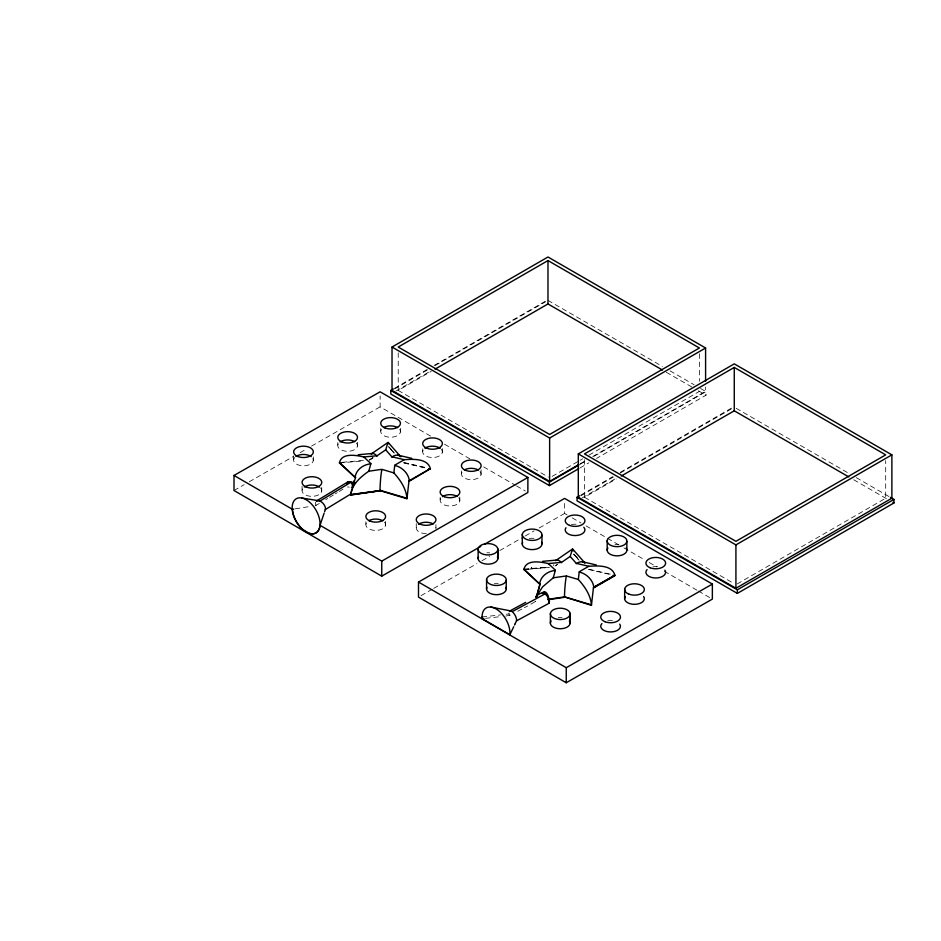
<?xml version="1.0" encoding="UTF-8"?>
<svg xmlns="http://www.w3.org/2000/svg" width="941" height="941" viewBox="0 0 941 941"><rect width="100%" height="100%" fill="white"/><g stroke="black" fill="none" stroke-linecap="round" stroke-linejoin="round"><path stroke-width="0.71" stroke-dasharray="4.71 3.53" d="M430.625 436.13L380.117 406.841L380.14 395.902M535.229 601.487L535.347 601.099A4.87 3.858 -23.6 0 0 535.641 601.381L535.688 601.428M567.129 514.915L564.6 513.445L564.624 501.141M313.282 460.608L313.306 456.82M321.716 491.143L321.74 487.356M357.439 446.093L357.462 442.305M385.539 525.219L385.563 521.432M400.395 432.037L400.419 428.249M435.942 524.619L435.918 528.407A9.857 5.681 0.1 0 0 435.236 525.807M442.341 452.327L442.364 448.539M459.808 500.8L459.82 497.013M481.074 474.464L481.11 469.418M531.124 568.517L531.83 567.552A2.153 1.341 -77.4 0 0 531.1 568.552L531.783 567.564M369.319 459.902L372.954 457.397M369.319 460.278L372.954 457.785M370.531 459.549L372.954 457.879M555.014 566.047L557.437 564.388L555.014 566.153M315.129 505.693L319.987 503.188M325.739 499.683L327.656 498.507M329.573 497.33L333.408 494.99M335.325 493.813L337.254 492.649M339.172 491.473L343.006 489.132M394.644 388.245L427.743 369.131M434.107 365.461L546.145 300.779M394.561 388.951L427.532 369.919M435.13 365.531L545.451 301.838M395.914 391.08L429.014 371.966M398.219 352.828L398.219 390.421L431.213 371.366M552.179 476.381L578.833 460.996M580.103 460.255L582.644 458.796M588.984 455.126L699.41 391.374M580.068 463.854L585.137 460.925M592.748 456.526L705.597 391.374L705.597 387.033M579.985 464.372L586.349 460.702M593.983 456.291L706.021 391.609L706.021 395.185L596.535 458.396M579.985 467.948L588.901 462.807M580.868 495.06L612.697 476.687M620.331 472.276L732.369 407.594M580.844 495.801L613.814 476.769M620.154 473.111L732.992 407.959M582.138 497.895L616.52 478.052M584.502 459.679L584.502 497.271L616.226 478.945M737.191 583.961L885.693 498.224L885.693 460.643M234.003 490.496L244.166 484.674M249.247 481.768L293.721 456.303M300.073 452.668L306.425 449.033M311.506 446.116L380.117 406.841M421.027 595.641L432.46 589.101M433.73 588.372L476.934 563.635M482.015 560.73L489.638 556.366M499.8 550.544L523.937 536.723M525.207 535.994L534.112 530.9M539.193 527.995L564.6 513.445M505.776 616.096L511.257 614.826M517.797 611.274L522.714 608.615M524.349 607.721L527.619 605.945M530.889 604.181L535.229 601.593M295.274 508.822L310.33 506.434M482.039 616.978L500.541 614.908M506.234 614.261L509.081 613.944A6.199 2.576 59 0 0 509.599 615.708M485.532 618.308L501.071 616.59M342.301 462.302L363.638 460.408M339.454 462.937L363.72 460.878M523.949 569.164L548.133 567.011M523.937 569.54L549.544 567.27M527.678 569.317L548.203 567.494M347.464 486.956L349.264 487.109M403.771 462.431L427.614 467.971M403.771 462.819L426.202 468.03M404.112 462.996L425.156 467.889M589.654 569.364L612.097 574.586M588.254 569.423L612.097 574.963M736.168 408.312L848.688 473.276M856.275 477.652L889.339 496.754M547.98 300.379L662.382 366.425M670.004 370.825L694.164 384.775M700.516 388.445L706.021 391.609M853.746 479.769L886.61 498.742M666.322 372.271L692.07 387.127M698.41 390.786L706.021 395.185M584.502 497.271L733.38 583.22M398.219 390.421L548.368 477.111M572.175 517.844L581.02 522.961M586.067 525.89L606.275 537.605M607.533 538.346L618.896 544.933M623.954 547.862L644.162 559.577M649.208 562.506L656.783 566.894M664.358 571.281L697.199 590.325M698.457 591.054L711.09 598.37M444.517 444.187L469.771 458.82M483.662 466.877L515.233 485.18M516.503 485.909L525.337 491.037M574.092 554.202L578.644 559.389M573.928 554.39L575.433 556.096M579.127 560.307L575.833 556.343A2.011 0.741 73.8 0 1 576.174 557.06M573.457 553.967L575.398 556.178M575.433 556.213A3.799 2.188 0.1 0 1 576.362 557.201L578.974 560.248M388.692 446.563L391.432 449.669M392.338 450.704L394.161 452.774M394.161 453.162L388.692 446.94L393.82 452.88M575.833 556.343L576.351 557.26M509.081 613.944L509.022 613.626A6.305 2.647 59.8 0 1 508.999 612.897M461.431 470.923L461.431 473.499M440.153 497.26L440.165 499.836M422.697 448.798L422.697 451.362M416.263 523.584L416.275 527.442M380.74 428.508L380.752 431.072M365.896 521.69L365.896 524.255M337.795 442.564L337.795 445.128M302.061 486.332L302.073 490.19M293.627 455.785L293.639 459.643M699.41 353.781L699.41 381.258M553.661 565.729A15.221 6.14 72 0 1 553.779 564.624M494.39 583.432A9.857 5.681 0.1 0 1 498.189 583.42M529.254 538.511A9.857 5.681 0.1 0 1 534.888 538.499M571.375 524.619A9.857 5.681 0.1 0 1 578.797 524.631M558.213 617.508A9.857 5.681 0.1 0 1 562.012 617.484M486.862 552.814A9.857 5.681 0.1 0 1 489.755 552.873M652.901 566.87A9.857 5.681 0.1 0 1 658.524 566.858M615.014 544.616A9.857 5.681 0.1 0 1 618.813 544.592M607.733 620.813A9.857 5.681 0.1 0 1 612.391 620.672M458.738 497.718A9.857 5.681 0.1 0 1 449.916 505.999A9.857 5.681 0.1 0 1 441.294 497.624M480.016 471.382A9.857 5.681 0.1 0 1 471.7 479.651A9.857 5.681 0.1 0 1 462.137 471.817M441.27 449.245A9.857 5.681 0.1 0 1 432.448 457.526A9.857 5.681 0.1 0 1 423.826 449.163M426.249 533.606A9.857 5.681 0.1 0 1 417.404 525.231M384.469 522.137A9.857 5.681 0.1 0 1 375.647 530.418A9.857 5.681 0.1 0 1 367.025 522.055M320.646 488.061A9.857 5.681 0.1 0 1 311.824 496.342A9.857 5.681 0.1 0 1 303.202 487.979M312.894 458.49A9.857 5.681 0.1 0 1 302.496 465.783A9.857 5.681 0.1 0 1 294.768 457.444M356.368 443.011A9.857 5.681 0.1 0 1 347.558 451.292A9.857 5.681 0.1 0 1 338.925 442.929M399.713 429.437A9.857 5.681 0.1 0 1 390.55 437.236A9.857 5.681 0.1 0 1 381.446 429.402M316.141 505.54A6.305 3.611 46.3 0 1 315.623 504.035L315.564 503.635A6.117 3.493 46.6 0 1 315.623 502.176"/><path stroke-width="1.41" d="M482.039 616.978L482.11 618.684L509.869 634.716L513.727 626.741M234.027 475.452L234.003 490.496L381.74 576.151L527.866 492.508L527.889 477.463L380.14 391.797L234.027 475.452L292.392 509.293A19.643 11.339 60.2 0 0 303.237 529.783L308.483 532.971A19.655 11.351 60.2 0 0 320.034 525.313L324.116 513.21M355.533 477.805L339.454 462.937C341.36 452.492 356.216 455.209 363.744 456.961L377.059 455.785L385.704 449.833L388.01 442.423L371.119 454.056A15.221 6.14 72 0 1 377.047 456.056M406.959 498.636C406.336 488.767 400.325 480.016 393.856 472.9L381.846 469.336L368.778 471.218C360.674 476.805 351.781 484.497 350.746 494.884L380.058 490.673L406.959 498.742L408.994 480.886L430.413 468.63C427.543 458.149 412.993 459.126 404.312 459.679L391.797 456.761L385.704 449.833M355.533 477.699L339.454 462.549M380.058 490.673L350.746 494.507M381.74 576.151L381.775 561.107L320.022 525.301M480.769 546.415L418.51 582.056L418.486 597.1L566.235 682.754L712.349 599.111L712.372 584.067L564.624 498.401L484.58 544.227M430.413 468.63L408.994 481.369M478.157 548.791L478.11 558.531M497.789 558.942L497.801 549.756A9.857 5.681 0.1 0 0 483.768 544.133A9.857 5.681 0.1 0 0 482.368 553.931A9.857 5.681 0.1 0 0 497.801 549.756M522.314 534.276L522.267 544.016M540.016 584.408L523.937 569.54C525.843 559.095 540.699 561.812 548.227 563.565L561.542 562.389L570.187 556.437L572.504 549.026L555.602 560.66A15.221 6.14 72 0 1 561.542 562.659M540.016 584.302L523.949 569.164M550.414 613.403L550.367 623.142M570.187 556.437L576.292 563.377L588.807 566.282C597.453 565.729 612.073 564.753 614.896 575.233L593.477 587.49L591.442 605.345L564.541 596.9L548.109 599.264M566.235 682.754L566.259 667.71L418.51 582.056M570.058 614.367A9.857 5.681 0.1 0 1 554.625 618.543A9.857 5.681 0.1 0 1 556.025 608.745A9.857 5.681 0.1 0 1 570.058 614.367L570.046 623.554L570.034 613.261L570.07 622.989M591.442 605.251C590.819 595.371 584.808 586.619 578.339 579.503L566.341 575.939L553.261 577.821L542.581 586.866L535.994 597.206M593.477 587.49L614.896 575.233M607.216 540.51L607.168 550.25M624.671 588.984L624.624 598.723M486.544 589.078L486.591 579.327M352.922 486.109L353.051 485.074M509.869 634.716L509.951 633.093A19.726 11.421 60.2 0 0 496.048 608.921A19.726 11.421 60.2 0 0 482.051 616.99M393.856 472.9L394.761 465.148L404.312 459.679M578.339 579.503L579.244 571.752L588.807 566.282M354.592 482.58L350.699 482.368A6.175 3.529 60.8 0 1 353.416 485.109L353.792 484.38M548.133 599.158C550.073 596.029 543.475 588.137 544.851 594.006A6.175 3.623 59.6 0 0 542.204 593.524A3.423 3.352 -85.7 0 1 544.239 591.583M353.028 486.803L351.416 487.285M354.016 482.768L355.533 477.322M368.778 471.218L370.907 463.548L363.744 456.961M536.335 597.147L540.016 583.926M536.335 597.523L539.722 585.478M553.261 577.821L555.402 570.152L548.227 563.565M320.199 501.165A6.305 3.564 47.4 0 1 325.41 507.975L325.433 508.375A6.211 3.435 47.1 0 1 325.268 509.551L324.586 511.751M354.545 482.757L353.934 484.109M351.934 489.097L350.746 494.99L380.058 490.779M353.334 483.921L354.439 482.239M516.456 620.884L549.05 603.263A6.164 3.458 61.6 0 0 545.204 593.818L512.175 611.662A6.117 2.517 60.3 0 1 516.48 619.143L516.574 619.531A6.305 2.564 60.6 0 1 516.456 620.884L515.186 623.66M515.021 624.024L514.551 625.012M316.552 500.977L347.864 481.91M325.28 509.563L351.064 493.837M578.809 464.583L549.638 481.416L392.021 390.421L392.021 347.041L547.98 256.999L705.597 347.994L705.597 381.258M547.98 260.575L398.219 347.041L549.638 434.46L699.41 347.994L547.98 260.575L547.98 303.955L662.511 370.072M578.715 468.689L549.426 485.591L390.821 394.02L390.821 390.444L393.373 388.974M435.024 369.166L547.98 303.955M392.021 347.041L549.638 438.035L705.597 347.994M578.303 453.903L734.262 363.861L891.88 454.856L891.88 498.224L735.921 588.266L578.303 497.271L578.303 453.903L735.921 544.898L891.88 454.856M734.262 367.425L584.502 453.903L735.921 541.322L885.693 454.856L734.262 367.425L734.262 410.805L848.794 476.922M390.821 390.444L549.426 482.015L578.715 465.113M890.398 497.366L893.95 499.412L893.95 502.976L737.356 593.395L577.045 500.835L577.045 497.26L579.597 495.789M621.307 476.017L734.262 410.805M577.045 497.26L737.356 589.819L893.95 499.412M381.775 561.107L527.889 477.463M593.477 587.984L614.896 575.716L613.144 575.316M566.259 667.71L712.372 584.067M509.669 611.038L525.701 602.381M292.392 509.293L293.839 509.057M547.98 599.758L564.541 597.276M482.11 618.684L483.827 618.496M358.156 454.738L372.683 453.433M339.454 463.043L341.324 462.866M542.651 561.342L557.178 560.036M523.949 569.646L525.807 569.481M301.814 498.024L318.481 500.671M490.967 607.086L510.504 610.885M397.796 455.115L411.829 458.361M428.661 468.7L430.413 469.112M582.279 561.718L596.312 564.965M380.058 490.296L406.959 498.26M564.541 596.9L591.442 604.863M892.927 502.4L893.95 502.976M399.678 455.538L388.174 442.446L388.574 443.752M548.603 602.275L548.803 603.11M573.116 550.944L572.681 549.073L584.996 563.094A15.221 8.398 -62.1 0 0 576.304 563.647M497.777 548.65L497.813 558.378M626.859 541.463A9.857 5.681 0.1 0 1 611.427 545.651A9.857 5.681 0.1 0 1 612.826 535.852A9.857 5.681 0.1 0 1 626.859 541.463L626.871 550.097M541.957 535.241A9.857 5.681 0.1 0 1 526.525 539.416A9.857 5.681 0.1 0 1 527.925 529.618A9.857 5.681 0.1 0 1 541.957 535.241L541.969 543.863M506.234 580.291A9.857 5.681 0.1 0 1 490.79 584.467A9.857 5.681 0.1 0 1 492.202 574.669A9.857 5.681 0.1 0 1 506.234 580.291L506.246 588.925M737.356 589.819L737.356 593.395M735.921 544.898L735.921 588.266M549.638 438.035L549.638 481.416M549.426 482.015L549.426 485.591M579.268 572.046A15.221 11.327 38.4 0 1 593.806 587.56M539.675 583.949A15.221 12.198 -19.5 0 1 555.378 570.446M564.506 597.088A15.221 1.4 -86.2 0 1 566.329 576.245M536.041 596.229A18.655 17.032 -45.1 0 1 542.004 592.806M544.98 593.783A6.328 3.552 61.6 0 1 548.979 603.299M509.469 611.215A6.305 2.647 59.8 0 1 511.939 611.415M505.823 587.36A9.857 5.681 0.1 0 1 496.436 594.677A9.857 5.681 0.1 0 1 486.932 587.396M541.545 542.31A9.857 5.681 0.1 0 1 532.171 549.626A9.857 5.681 0.1 0 1 522.655 542.334M583.82 527.289A9.857 5.681 0.1 0 1 575.516 535.558A9.857 5.681 0.1 0 1 565.941 527.736M569.352 620.954A9.857 5.681 0.1 0 1 560.201 628.753A9.857 5.681 0.1 0 1 551.097 620.919M497.389 556.825A9.857 5.681 0.1 0 1 488.014 564.141A9.857 5.681 0.1 0 1 478.499 556.849M664.887 570.187A9.857 5.681 0.1 0 1 655.23 577.974A9.857 5.681 0.1 0 1 647.067 569.623M626.153 548.062A9.857 5.681 0.1 0 1 617.002 555.849A9.857 5.681 0.1 0 1 607.898 548.015M619.731 624.142A9.857 5.681 0.1 0 1 610.074 631.929A9.857 5.681 0.1 0 1 601.911 623.565M643.62 596.535A9.857 5.681 0.1 0 1 634.469 604.322A9.857 5.681 0.1 0 1 625.353 596.488M380.023 490.473A15.221 1.4 -86.2 0 1 381.846 469.641M394.773 465.43A15.221 11.327 38.4 0 1 409.323 480.957M355.18 477.346A15.221 12.198 -19.5 0 1 370.895 463.842M391.809 457.044A15.221 8.398 -62.1 0 1 400.866 456.808M442.423 496.66A9.857 5.681 0.1 0 1 457.044 496.366M464.384 469.9A9.857 5.681 0.1 0 1 478.322 470.03M424.967 448.187A9.857 5.681 0.1 0 1 440.235 448.328M418.545 524.266A9.857 5.681 0.1 0 1 433.166 523.972M368.848 520.655A9.857 5.681 0.1 0 1 382.787 520.785M304.343 487.015A9.857 5.681 0.1 0 1 319.611 487.144M295.909 456.467A9.857 5.681 0.1 0 1 311.177 456.608M340.066 441.952A9.857 5.681 0.1 0 1 354.686 441.658M383.705 427.485A9.857 5.681 0.1 0 1 397.631 427.602M346.617 483.886A6.164 3.67 58.7 0 1 351.04 482.168L319.916 501.106A6.117 3.493 46.6 0 0 316.411 501.071M347.123 483.121A6.328 3.776 58.7 0 1 351.287 482.415M351.993 485.062A16.409 2.976 -74.3 0 1 354.134 480.733M569.47 525.36A9.857 5.681 0.1 0 0 584.914 521.185A9.857 5.681 0.1 0 0 570.881 515.562A9.857 5.681 0.1 0 0 569.47 525.36M650.16 567.776A9.857 5.681 0.1 0 0 665.593 563.6A9.857 5.681 0.1 0 0 651.56 557.978A9.857 5.681 0.1 0 0 650.16 567.776M605.004 621.73A9.857 5.681 0.1 0 0 620.437 617.543A9.857 5.681 0.1 0 0 606.404 611.921A9.857 5.681 0.1 0 0 605.004 621.73M628.882 594.124A9.857 5.681 0.1 0 0 644.314 589.936A9.857 5.681 0.1 0 0 630.294 584.314A9.857 5.681 0.1 0 0 628.882 594.124M444.387 496.707A9.857 5.681 0.1 0 0 459.82 492.519A9.857 5.681 0.1 0 0 445.787 486.897A9.857 5.681 0.1 0 0 444.387 496.707M465.654 470.359A9.857 5.681 0.1 0 0 481.098 466.183A9.857 5.681 0.1 0 0 467.065 460.561A9.857 5.681 0.1 0 0 465.654 470.359M426.92 448.234A9.857 5.681 0.1 0 0 442.352 444.046A9.857 5.681 0.1 0 0 428.331 438.435A9.857 5.681 0.1 0 0 426.92 448.234M420.498 524.313A9.857 5.681 0.1 0 0 435.93 520.126A9.857 5.681 0.1 0 0 421.909 514.515A9.857 5.681 0.1 0 0 420.498 524.313M370.119 521.126A9.857 5.681 0.1 0 0 385.551 516.95A9.857 5.681 0.1 0 0 371.53 511.328A9.857 5.681 0.1 0 0 370.119 521.126M306.296 487.05A9.857 5.681 0.1 0 0 321.728 482.874A9.857 5.681 0.1 0 0 307.695 477.252A9.857 5.681 0.1 0 0 306.296 487.05M297.862 456.514A9.857 5.681 0.1 0 0 313.306 452.339A9.857 5.681 0.1 0 0 299.273 446.716A9.857 5.681 0.1 0 0 297.862 456.514M342.018 441.999A9.857 5.681 0.1 0 0 357.462 437.824A9.857 5.681 0.1 0 0 343.43 432.201A9.857 5.681 0.1 0 0 342.018 441.999M384.975 427.943A9.857 5.681 0.1 0 0 400.407 423.768A9.857 5.681 0.1 0 0 386.375 418.145A9.857 5.681 0.1 0 0 384.975 427.943M292.569 511.963A19.726 11.421 60.2 0 0 315.776 533.053A19.726 11.421 60.2 0 0 310.001 502.565A19.726 11.421 60.2 0 0 292.569 511.963"/></g></svg>
